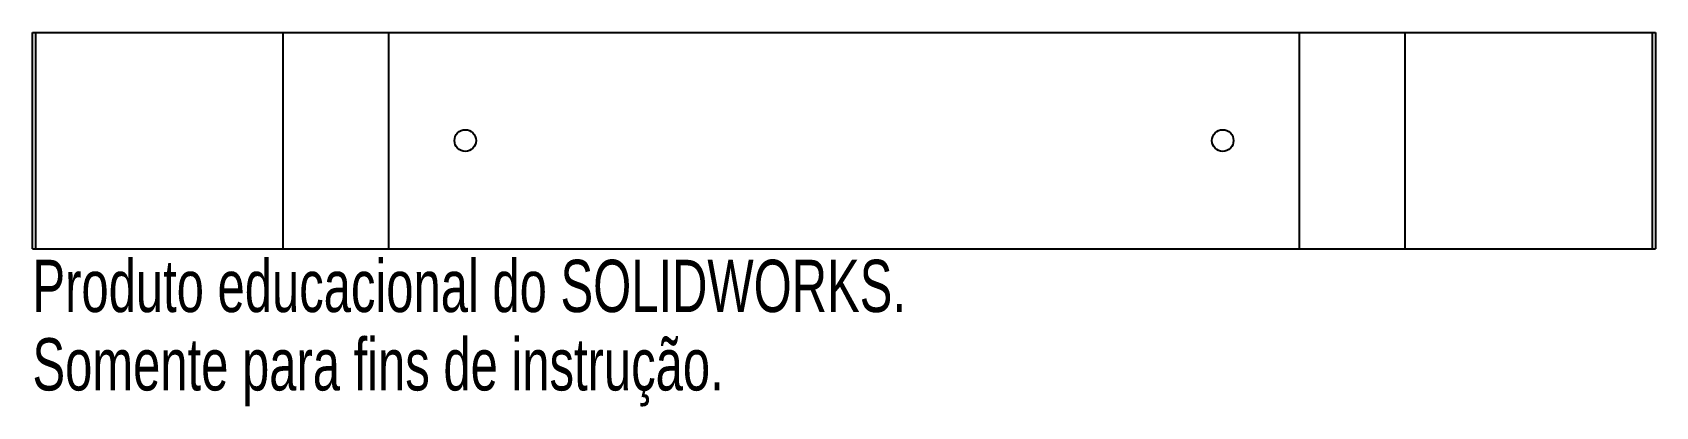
# Paper-space layout '_Direita' of a CAD drawing. Header units: millimetres. Extents: x -75 to 75, y -20 to 15.
import ezdxf

# ---------------------------------------------------------------- set-up
doc = ezdxf.new("R2010")
doc.units = ezdxf.units.MM
doc.styles.add('SLDTEXTSTYLE0', font='TXT', dxfattribs={"width": 0.7})

psp = doc.layouts.new('_Direita')

# ---------------------------------------------------------------- linework, layer by layer
at = {"color": 7, "linetype": 'Continuous', "lineweight": 25}
for p, q in [((-75, 15), (75, 15)), ((-75, -5), (-75, 15)), ((-74.73, 15), (-74.73, -5)), ((-51.83, -5), (-51.83, 15)), ((-42.1, 15), (-42.1, -5)), ((42.1, -5), (42.1, 15)), ((51.83, 15), (51.83, -5)), ((74.73, -5), (74.73, 15)), ((75, 15), (75, -5)), ((-75, -5), (75, -5))]:
    psp.add_line(p, q, dxfattribs=at)
for centre in [(-35, 5), (35, 5)]:
    psp.add_circle(centre, 1, dxfattribs=at)

# ---------------------------------------------------------------- texts
at = {"color": 7, "linetype": 'Continuous', "char_height": 4.8336, "attachment_point": 1, "style": 'SLDTEXTSTYLE0'}
for s, insert in [('Produto educacional do SOLIDWORKS.', (-75, -6.02)), ('Somente para fins de instrução.', (-75, -13.27))]:
    psp.add_mtext(s, dxfattribs=dict(at, insert=insert))

doc.saveas('drawing.dxf')
